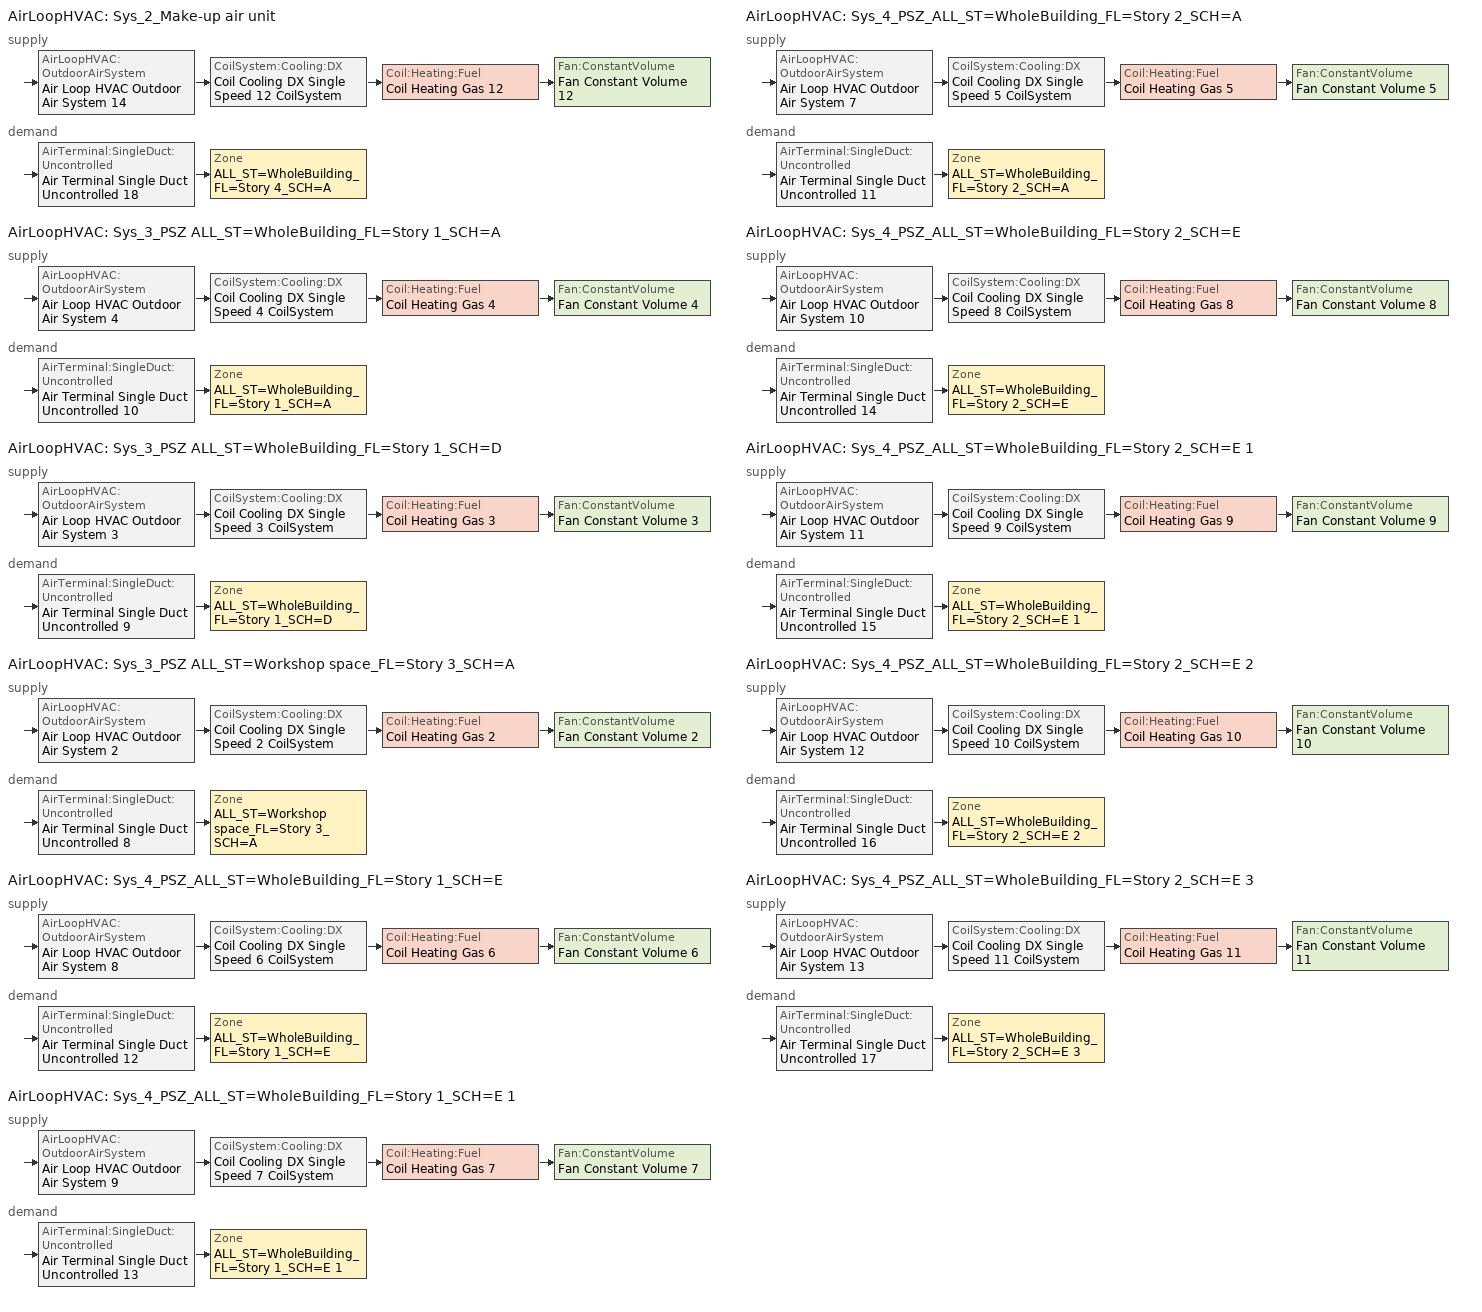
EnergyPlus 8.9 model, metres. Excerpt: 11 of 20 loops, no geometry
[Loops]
AirLoopHVAC 'Sys_2_Make-up air unit'
 supply: AirLoopHVAC:OutdoorAirSystem 'Air Loop HVAC Outdoor Air System 14' > CoilSystem:Cooling:DX 'Coil Cooling DX Single Speed 12 CoilSystem' > Coil:Heating:Fuel 'Coil Heating Gas 12' > Fan:ConstantVolume 'Fan Constant Volume 12'
 demand: AirTerminal:SingleDuct:Uncontrolled 'Air Terminal Single Duct Uncontrolled 18' > Zone 'ALL_ST=WholeBuilding_FL=Story 4_SCH=A'
AirLoopHVAC 'Sys_3_PSZ ALL_ST=WholeBuilding_FL=Story 1_SCH=A'
 supply: AirLoopHVAC:OutdoorAirSystem 'Air Loop HVAC Outdoor Air System 4' > CoilSystem:Cooling:DX 'Coil Cooling DX Single Speed 4 CoilSystem' > Coil:Heating:Fuel 'Coil Heating Gas 4' > Fan:ConstantVolume 'Fan Constant Volume 4'
 demand: AirTerminal:SingleDuct:Uncontrolled 'Air Terminal Single Duct Uncontrolled 10' > Zone 'ALL_ST=WholeBuilding_FL=Story 1_SCH=A'
AirLoopHVAC 'Sys_3_PSZ ALL_ST=WholeBuilding_FL=Story 1_SCH=D'
 supply: AirLoopHVAC:OutdoorAirSystem 'Air Loop HVAC Outdoor Air System 3' > CoilSystem:Cooling:DX 'Coil Cooling DX Single Speed 3 CoilSystem' > Coil:Heating:Fuel 'Coil Heating Gas 3' > Fan:ConstantVolume 'Fan Constant Volume 3'
 demand: AirTerminal:SingleDuct:Uncontrolled 'Air Terminal Single Duct Uncontrolled 9' > Zone 'ALL_ST=WholeBuilding_FL=Story 1_SCH=D'
AirLoopHVAC 'Sys_3_PSZ ALL_ST=Workshop space_FL=Story 3_SCH=A'
 supply: AirLoopHVAC:OutdoorAirSystem 'Air Loop HVAC Outdoor Air System 2' > CoilSystem:Cooling:DX 'Coil Cooling DX Single Speed 2 CoilSystem' > Coil:Heating:Fuel 'Coil Heating Gas 2' > Fan:ConstantVolume 'Fan Constant Volume 2'
 demand: AirTerminal:SingleDuct:Uncontrolled 'Air Terminal Single Duct Uncontrolled 8' > Zone 'ALL_ST=Workshop space_FL=Story 3_SCH=A'
AirLoopHVAC 'Sys_4_PSZ_ALL_ST=WholeBuilding_FL=Story 1_SCH=E'
 supply: AirLoopHVAC:OutdoorAirSystem 'Air Loop HVAC Outdoor Air System 8' > CoilSystem:Cooling:DX 'Coil Cooling DX Single Speed 6 CoilSystem' > Coil:Heating:Fuel 'Coil Heating Gas 6' > Fan:ConstantVolume 'Fan Constant Volume 6'
 demand: AirTerminal:SingleDuct:Uncontrolled 'Air Terminal Single Duct Uncontrolled 12' > Zone 'ALL_ST=WholeBuilding_FL=Story 1_SCH=E'
AirLoopHVAC 'Sys_4_PSZ_ALL_ST=WholeBuilding_FL=Story 1_SCH=E 1'
 supply: AirLoopHVAC:OutdoorAirSystem 'Air Loop HVAC Outdoor Air System 9' > CoilSystem:Cooling:DX 'Coil Cooling DX Single Speed 7 CoilSystem' > Coil:Heating:Fuel 'Coil Heating Gas 7' > Fan:ConstantVolume 'Fan Constant Volume 7'
 demand: AirTerminal:SingleDuct:Uncontrolled 'Air Terminal Single Duct Uncontrolled 13' > Zone 'ALL_ST=WholeBuilding_FL=Story 1_SCH=E 1'
AirLoopHVAC 'Sys_4_PSZ_ALL_ST=WholeBuilding_FL=Story 2_SCH=A'
 supply: AirLoopHVAC:OutdoorAirSystem 'Air Loop HVAC Outdoor Air System 7' > CoilSystem:Cooling:DX 'Coil Cooling DX Single Speed 5 CoilSystem' > Coil:Heating:Fuel 'Coil Heating Gas 5' > Fan:ConstantVolume 'Fan Constant Volume 5'
 demand: AirTerminal:SingleDuct:Uncontrolled 'Air Terminal Single Duct Uncontrolled 11' > Zone 'ALL_ST=WholeBuilding_FL=Story 2_SCH=A'
AirLoopHVAC 'Sys_4_PSZ_ALL_ST=WholeBuilding_FL=Story 2_SCH=E'
 supply: AirLoopHVAC:OutdoorAirSystem 'Air Loop HVAC Outdoor Air System 10' > CoilSystem:Cooling:DX 'Coil Cooling DX Single Speed 8 CoilSystem' > Coil:Heating:Fuel 'Coil Heating Gas 8' > Fan:ConstantVolume 'Fan Constant Volume 8'
 demand: AirTerminal:SingleDuct:Uncontrolled 'Air Terminal Single Duct Uncontrolled 14' > Zone 'ALL_ST=WholeBuilding_FL=Story 2_SCH=E'
AirLoopHVAC 'Sys_4_PSZ_ALL_ST=WholeBuilding_FL=Story 2_SCH=E 1'
 supply: AirLoopHVAC:OutdoorAirSystem 'Air Loop HVAC Outdoor Air System 11' > CoilSystem:Cooling:DX 'Coil Cooling DX Single Speed 9 CoilSystem' > Coil:Heating:Fuel 'Coil Heating Gas 9' > Fan:ConstantVolume 'Fan Constant Volume 9'
 demand: AirTerminal:SingleDuct:Uncontrolled 'Air Terminal Single Duct Uncontrolled 15' > Zone 'ALL_ST=WholeBuilding_FL=Story 2_SCH=E 1'
AirLoopHVAC 'Sys_4_PSZ_ALL_ST=WholeBuilding_FL=Story 2_SCH=E 2'
 supply: AirLoopHVAC:OutdoorAirSystem 'Air Loop HVAC Outdoor Air System 12' > CoilSystem:Cooling:DX 'Coil Cooling DX Single Speed 10 CoilSystem' > Coil:Heating:Fuel 'Coil Heating Gas 10' > Fan:ConstantVolume 'Fan Constant Volume 10'
 demand: AirTerminal:SingleDuct:Uncontrolled 'Air Terminal Single Duct Uncontrolled 16' > Zone 'ALL_ST=WholeBuilding_FL=Story 2_SCH=E 2'
AirLoopHVAC 'Sys_4_PSZ_ALL_ST=WholeBuilding_FL=Story 2_SCH=E 3'
 supply: AirLoopHVAC:OutdoorAirSystem 'Air Loop HVAC Outdoor Air System 13' > CoilSystem:Cooling:DX 'Coil Cooling DX Single Speed 11 CoilSystem' > Coil:Heating:Fuel 'Coil Heating Gas 11' > Fan:ConstantVolume 'Fan Constant Volume 11'
 demand: AirTerminal:SingleDuct:Uncontrolled 'Air Terminal Single Duct Uncontrolled 17' > Zone 'ALL_ST=WholeBuilding_FL=Story 2_SCH=E 3'
[ZoneControl:Thermostat] Control Object Type 1=ThermostatSetpoint:DualSetpoint
Name | Zone or ZoneList | Control Type Schedule | Control Name 1
ALL_ST=WholeBuilding_FL=Story 1_SCH=A Thermostat | ALL_ST=WholeBuilding_FL=Story 1_SCH=A | ALL_ST=WholeBuilding_FL=Story 1_SCH=A Thermostat Schedule | Workshop WholeBuilding Thermostat 3
ALL_ST=WholeBuilding_FL=Story 1_SCH=D Thermostat | ALL_ST=WholeBuilding_FL=Story 1_SCH=D | ALL_ST=WholeBuilding_FL=Story 1_SCH=D Thermostat Schedule | Town hall WholeBuilding Thermostat 3
ALL_ST=WholeBuilding_FL=Story 1_SCH=E Thermostat | ALL_ST=WholeBuilding_FL=Story 1_SCH=E | ALL_ST=WholeBuilding_FL=Story 1_SCH=E Thermostat Schedule | Automotive facility WholeBuilding Thermostat 3
ALL_ST=WholeBuilding_FL=Story 1_SCH=E 1 Thermostat | ALL_ST=WholeBuilding_FL=Story 1_SCH=E 1 | ALL_ST=WholeBuilding_FL=Story 1_SCH=E 1 Thermostat Schedule | Automotive facility WholeBuilding 1 Thermostat 3
ALL_ST=WholeBuilding_FL=Story 2_SCH=A Thermostat | ALL_ST=WholeBuilding_FL=Story 2_SCH=A | ALL_ST=WholeBuilding_FL=Story 2_SCH=A Thermostat Schedule | Warehouse WholeBuilding Thermostat 3
ALL_ST=WholeBuilding_FL=Story 2_SCH=E Thermostat | ALL_ST=WholeBuilding_FL=Story 2_SCH=E | ALL_ST=WholeBuilding_FL=Story 2_SCH=E Thermostat Schedule | Automotive facility WholeBuilding 2 Thermostat 3
ALL_ST=WholeBuilding_FL=Story 2_SCH=E 1 Thermostat | ALL_ST=WholeBuilding_FL=Story 2_SCH=E 1 | ALL_ST=WholeBuilding_FL=Story 2_SCH=E 1 Thermostat Schedule | Automotive facility WholeBuilding 3 Thermostat 3
ALL_ST=WholeBuilding_FL=Story 2_SCH=E 2 Thermostat | ALL_ST=WholeBuilding_FL=Story 2_SCH=E 2 | ALL_ST=WholeBuilding_FL=Story 2_SCH=E 2 Thermostat Schedule | Automotive facility WholeBuilding 4 Thermostat 3
ALL_ST=WholeBuilding_FL=Story 2_SCH=E 3 Thermostat | ALL_ST=WholeBuilding_FL=Story 2_SCH=E 3 | ALL_ST=WholeBuilding_FL=Story 2_SCH=E 3 Thermostat Schedule | Automotive facility WholeBuilding 5 Thermostat 3
ALL_ST=WholeBuilding_FL=Story 4_SCH=A Thermostat | ALL_ST=WholeBuilding_FL=Story 4_SCH=A | ALL_ST=WholeBuilding_FL=Story 4_SCH=A Thermostat Schedule | Warehouse - refrigerated WholeBuilding Thermostat 3
ALL_ST=Workshop space_FL=Story 3_SCH=A Thermostat | ALL_ST=Workshop space_FL=Story 3_SCH=A | ALL_ST=Workshop space_FL=Story 3_SCH=A Thermostat Schedule | Space Function Workshop space Thermostat 3
[ThermostatSetpoint:DualSetpoint]
Name | Heating Setpoint Temperature Schedule | Cooling Setpoint Temperature Schedule
Workshop WholeBuilding Thermostat 3; Warehouse WholeBuilding Thermostat 3; Warehouse - refrigerated WholeBuilding Thermostat 3; Space Function Workshop space Thermostat 3 | NECB-A-Thermostat Setpoint-Heating | NECB-A-Thermostat Setpoint-Cooling
Town hall WholeBuilding Thermostat 3 | NECB-D-Thermostat Setpoint-Heating | NECB-D-Thermostat Setpoint-Cooling
Automotive facility WholeBuilding Thermostat 3; Automotive facility WholeBuilding 1 Thermostat 3; Automotive facility WholeBuilding 2 Thermostat 3; Automotive facility WholeBuilding 3 Thermostat 3; Automotive facility WholeBuilding 4 Thermostat 3; Automotive facility WholeBuilding 5 Thermostat 3 | NECB-E-Thermostat Setpoint-Heating | NECB-E-Thermostat Setpoint-Cooling
[AirTerminal:SingleDuct:Uncontrolled] Availability Schedule=Always On Discrete; Maximum Air Flow Rate {m3/s}=AutoSize
Air Terminal Single Duct Uncontrolled 10; Air Terminal Single Duct Uncontrolled 9; Air Terminal Single Duct Uncontrolled 12; Air Terminal Single Duct Uncontrolled 13; Air Terminal Single Duct Uncontrolled 11; Air Terminal Single Duct Uncontrolled 14; Air Terminal Single Duct Uncontrolled 15; Air Terminal Single Duct Uncontrolled 16; Air Terminal Single Duct Uncontrolled 17; Air Terminal Single Duct Uncontrolled 18; Air Terminal Single Duct Uncontrolled 8
[Zone equipment]
ALL_ST=WholeBuilding_FL=Story 1_SCH=A: Air Terminal Single Duct Uncontrolled 10, Zone HVAC Baseboard Convective Water 10
ALL_ST=WholeBuilding_FL=Story 1_SCH=D: Air Terminal Single Duct Uncontrolled 9, Zone HVAC Baseboard Convective Water 9
ALL_ST=WholeBuilding_FL=Story 1_SCH=E: Air Terminal Single Duct Uncontrolled 12, Zone HVAC Baseboard Convective Water 14
ALL_ST=WholeBuilding_FL=Story 1_SCH=E 1: Air Terminal Single Duct Uncontrolled 13, Zone HVAC Baseboard Convective Water 15
ALL_ST=WholeBuilding_FL=Story 2_SCH=A: Air Terminal Single Duct Uncontrolled 11, Zone HVAC Baseboard Convective Water 13
ALL_ST=WholeBuilding_FL=Story 2_SCH=E: Air Terminal Single Duct Uncontrolled 14, Zone HVAC Baseboard Convective Water 16
ALL_ST=WholeBuilding_FL=Story 2_SCH=E 1: Air Terminal Single Duct Uncontrolled 15, Zone HVAC Baseboard Convective Water 17
ALL_ST=WholeBuilding_FL=Story 2_SCH=E 2: Air Terminal Single Duct Uncontrolled 16, Zone HVAC Baseboard Convective Water 18
ALL_ST=WholeBuilding_FL=Story 2_SCH=E 3: Air Terminal Single Duct Uncontrolled 17, Zone HVAC Baseboard Convective Water 19
ALL_ST=WholeBuilding_FL=Story 4_SCH=A: Zone HVAC Four Pipe Fan Coil 1, Air Terminal Single Duct Uncontrolled 18
ALL_ST=Workshop space_FL=Story 3_SCH=A: Air Terminal Single Duct Uncontrolled 8, Zone HVAC Baseboard Convective Water 8
[Sizing:Zone] Zone Cooling Design Supply Air Temperature Input Method=SupplyAirTemperature; Zone Cooling Design Supply Air Temperature {C}=13; Zone Cooling Design Supply Air Temperature Difference {deltaC}=11.11; Zone Heating Design Supply Air Temperature Input Method=SupplyAirTemperature; Zone Heating Design Supply Air Temperature {C}=43; Zone Heating Design Supply Air Temperature Difference {deltaC}=11.11; Zone Cooling Design Supply Air Humidity Ratio {kgWater/kgDryAir}=0.0085; Zone Heating Design Supply Air Humidity Ratio {kgWater/kgDryAir}=0.008; Zone Heating Sizing Factor=1.3; Zone Cooling Sizing Factor=1.1; Cooling Design Air Flow Method=DesignDay; Cooling Design Air Flow Rate {m3/s}=0; Cooling Minimum Air Flow per Zone Floor Area {m3/s-m2}=0.000762; Cooling Minimum Air Flow {m3/s}=0; Cooling Minimum Air Flow Fraction=0; Heating Design Air Flow Method=DesignDay; Heating Design Air Flow Rate {m3/s}=0; Heating Maximum Air Flow per Zone Floor Area {m3/s-m2}=0.002032; Heating Maximum Air Flow {m3/s}=0.141576; Heating Maximum Air Flow Fraction=0.3; Account for Dedicated Outdoor Air System=No
Name | Design Specification Outdoor Air Object | Design Specification Zone Air Distribution Object
ALL_ST=WholeBuilding_FL=Story 1_SCH=A | Workshop WholeBuilding Ventilation | ALL_ST=WholeBuilding_FL=Story 1_SCH=A Design Spec Zone Air Dist
ALL_ST=WholeBuilding_FL=Story 1_SCH=D | Town hall WholeBuilding Ventilation | ALL_ST=WholeBuilding_FL=Story 1_SCH=D Design Spec Zone Air Dist
ALL_ST=WholeBuilding_FL=Story 1_SCH=E | Automotive facility WholeBuilding Ventilation | ALL_ST=WholeBuilding_FL=Story 1_SCH=E Design Spec Zone Air Dist
ALL_ST=WholeBuilding_FL=Story 1_SCH=E 1 | Automotive facility WholeBuilding 1 Ventilation | ALL_ST=WholeBuilding_FL=Story 1_SCH=E 1 Design Spec Zone Air Dist
ALL_ST=WholeBuilding_FL=Story 2_SCH=A | Warehouse WholeBuilding Ventilation | ALL_ST=WholeBuilding_FL=Story 2_SCH=A Design Spec Zone Air Dist
ALL_ST=WholeBuilding_FL=Story 2_SCH=E | Automotive facility WholeBuilding 2 Ventilation | ALL_ST=WholeBuilding_FL=Story 2_SCH=E Design Spec Zone Air Dist
ALL_ST=WholeBuilding_FL=Story 2_SCH=E 1 | Automotive facility WholeBuilding 3 Ventilation | ALL_ST=WholeBuilding_FL=Story 2_SCH=E 1 Design Spec Zone Air Dist
ALL_ST=WholeBuilding_FL=Story 2_SCH=E 2 | Automotive facility WholeBuilding 4 Ventilation | ALL_ST=WholeBuilding_FL=Story 2_SCH=E 2 Design Spec Zone Air Dist
ALL_ST=WholeBuilding_FL=Story 2_SCH=E 3 | Automotive facility WholeBuilding 5 Ventilation | ALL_ST=WholeBuilding_FL=Story 2_SCH=E 3 Design Spec Zone Air Dist
ALL_ST=WholeBuilding_FL=Story 4_SCH=A | Warehouse - refrigerated WholeBuilding Ventilation | ALL_ST=WholeBuilding_FL=Story 4_SCH=A Design Spec Zone Air Dist
ALL_ST=Workshop space_FL=Story 3_SCH=A | Space Function Workshop space Ventilation | ALL_ST=Workshop space_FL=Story 3_SCH=A Design Spec Zone Air Dist
[DesignSpecification:ZoneAirDistribution] Zone Air Distribution Effectiveness in Cooling Mode=1; Zone Air Distribution Effectiveness in Heating Mode=1
ALL_ST=WholeBuilding_FL=Story 1_SCH=A Design Spec Zone Air Dist; ALL_ST=WholeBuilding_FL=Story 1_SCH=D Design Spec Zone Air Dist; ALL_ST=WholeBuilding_FL=Story 1_SCH=E Design Spec Zone Air Dist; ALL_ST=WholeBuilding_FL=Story 1_SCH=E 1 Design Spec Zone Air Dist; ALL_ST=WholeBuilding_FL=Story 2_SCH=A Design Spec Zone Air Dist; ALL_ST=WholeBuilding_FL=Story 2_SCH=E Design Spec Zone Air Dist; ALL_ST=WholeBuilding_FL=Story 2_SCH=E 1 Design Spec Zone Air Dist; ALL_ST=WholeBuilding_FL=Story 2_SCH=E 2 Design Spec Zone Air Dist; ALL_ST=WholeBuilding_FL=Story 2_SCH=E 3 Design Spec Zone Air Dist; ALL_ST=WholeBuilding_FL=Story 4_SCH=A Design Spec Zone Air Dist; ALL_ST=Workshop space_FL=Story 3_SCH=A Design Spec Zone Air Dist
[Controller:MechanicalVentilation] Availability Schedule=Always On Discrete; Demand Controlled Ventilation=No; System Outdoor Air Method=ZoneSum
Name | Zone Name 1 | Design Specification Outdoor Air Object Name 1 | Design Specification Zone Air Distribution Object Name 1
Controller Mechanical Ventilation 4 | ALL_ST=WholeBuilding_FL=Story 1_SCH=A | Workshop WholeBuilding Ventilation | ALL_ST=WholeBuilding_FL=Story 1_SCH=A Design Spec Zone Air Dist
Controller Mechanical Ventilation 3 | ALL_ST=WholeBuilding_FL=Story 1_SCH=D | Town hall WholeBuilding Ventilation | ALL_ST=WholeBuilding_FL=Story 1_SCH=D Design Spec Zone Air Dist
Controller Mechanical Ventilation 8 | ALL_ST=WholeBuilding_FL=Story 1_SCH=E | Automotive facility WholeBuilding Ventilation | ALL_ST=WholeBuilding_FL=Story 1_SCH=E Design Spec Zone Air Dist
Controller Mechanical Ventilation 9 | ALL_ST=WholeBuilding_FL=Story 1_SCH=E 1 | Automotive facility WholeBuilding 1 Ventilation | ALL_ST=WholeBuilding_FL=Story 1_SCH=E 1 Design Spec Zone Air Dist
Controller Mechanical Ventilation 7 | ALL_ST=WholeBuilding_FL=Story 2_SCH=A | Warehouse WholeBuilding Ventilation | ALL_ST=WholeBuilding_FL=Story 2_SCH=A Design Spec Zone Air Dist
Controller Mechanical Ventilation 10 | ALL_ST=WholeBuilding_FL=Story 2_SCH=E | Automotive facility WholeBuilding 2 Ventilation | ALL_ST=WholeBuilding_FL=Story 2_SCH=E Design Spec Zone Air Dist
Controller Mechanical Ventilation 11 | ALL_ST=WholeBuilding_FL=Story 2_SCH=E 1 | Automotive facility WholeBuilding 3 Ventilation | ALL_ST=WholeBuilding_FL=Story 2_SCH=E 1 Design Spec Zone Air Dist
Controller Mechanical Ventilation 12 | ALL_ST=WholeBuilding_FL=Story 2_SCH=E 2 | Automotive facility WholeBuilding 4 Ventilation | ALL_ST=WholeBuilding_FL=Story 2_SCH=E 2 Design Spec Zone Air Dist
Controller Mechanical Ventilation 13 | ALL_ST=WholeBuilding_FL=Story 2_SCH=E 3 | Automotive facility WholeBuilding 5 Ventilation | ALL_ST=WholeBuilding_FL=Story 2_SCH=E 3 Design Spec Zone Air Dist
Controller Mechanical Ventilation 14 | ALL_ST=WholeBuilding_FL=Story 4_SCH=A | Warehouse - refrigerated WholeBuilding Ventilation | ALL_ST=WholeBuilding_FL=Story 4_SCH=A Design Spec Zone Air Dist
Controller Mechanical Ventilation 2 | ALL_ST=Workshop space_FL=Story 3_SCH=A | Space Function Workshop space Ventilation | ALL_ST=Workshop space_FL=Story 3_SCH=A Design Spec Zone Air Dist
[DesignSpecification:OutdoorAir] Outdoor Air Method=Sum; Outdoor Air Flow per Person {m3/s-person}=0; Outdoor Air Flow per Zone {m3/s}=0; Outdoor Air Flow Air Changes per Hour {1/hr}=0
Name | Outdoor Air Flow per Zone Floor Area {m3/s-m2}
Workshop WholeBuilding Ventilation | 0.00107188
Town hall WholeBuilding Ventilation | 0.00040132
Automotive facility WholeBuilding Ventilation; Automotive facility WholeBuilding 1 Ventilation; Automotive facility WholeBuilding 2 Ventilation; Automotive facility WholeBuilding 3 Ventilation; Automotive facility WholeBuilding 4 Ventilation; Automotive facility WholeBuilding 5 Ventilation | 0.00114808
Warehouse WholeBuilding Ventilation; Warehouse - refrigerated WholeBuilding Ventilation | 0.00030988
Space Function Workshop space Ventilation | 0.0019304
[Fan:ConstantVolume] Availability Schedule=Always On Discrete; Fan Total Efficiency=0.7; Pressure Rise {Pa}=250; Maximum Flow Rate {m3/s}=AutoSize; Motor Efficiency=0.9; Motor In Airstream Fraction=1
Fan Constant Volume 12; Fan Constant Volume 4; Fan Constant Volume 3; Fan Constant Volume 2; Fan Constant Volume 6; Fan Constant Volume 7; Fan Constant Volume 5; Fan Constant Volume 8; Fan Constant Volume 9; Fan Constant Volume 10; Fan Constant Volume 11
[AirLoopHVAC] Design Supply Air Flow Rate {m3/s}=AutoSize
Sys_2_Make-up air unit; Sys_3_PSZ ALL_ST=WholeBuilding_FL=Story 1_SCH=A; Sys_3_PSZ ALL_ST=WholeBuilding_FL=Story 1_SCH=D; Sys_3_PSZ ALL_ST=Workshop space_FL=Story 3_SCH=A; Sys_4_PSZ_ALL_ST=WholeBuilding_FL=Story 1_SCH=E; Sys_4_PSZ_ALL_ST=WholeBuilding_FL=Story 1_SCH=E 1; Sys_4_PSZ_ALL_ST=WholeBuilding_FL=Story 2_SCH=A; Sys_4_PSZ_ALL_ST=WholeBuilding_FL=Story 2_SCH=E; Sys_4_PSZ_ALL_ST=WholeBuilding_FL=Story 2_SCH=E 1; Sys_4_PSZ_ALL_ST=WholeBuilding_FL=Story 2_SCH=E 2; Sys_4_PSZ_ALL_ST=WholeBuilding_FL=Story 2_SCH=E 3
[Sizing:System] Type of Load to Size On=Sensible; Design Outdoor Air Flow Rate {m3/s}=Autosize; Central Heating Maximum System Air Flow Ratio=1; Preheat Design Temperature {C}=7; Preheat Design Humidity Ratio {kgWater/kgDryAir}=0.008; Precool Design Temperature {C}=13; Precool Design Humidity Ratio {kgWater/kgDryAir}=0.008; Central Cooling Design Supply Air Temperature {C}=13; Type of Zone Sum to Use=NonCoincident; 100% Outdoor Air in Cooling=No; 100% Outdoor Air in Heating=No; Central Cooling Design Supply Air Humidity Ratio {kgWater/kgDryAir}=0.0085; Central Heating Design Supply Air Humidity Ratio {kgWater/kgDryAir}=0.008; Cooling Supply Air Flow Rate Method=DesignDay; Cooling Supply Air Flow Rate {m3/s}=0; Cooling Supply Air Flow Rate Per Floor Area {m3/s-m2}=0.00996765; Cooling Fraction of Autosized Cooling Supply Air Flow Rate=1; Cooling Supply Air Flow Rate Per Unit Cooling Capacity {m3/s-W}=3.94755e-05; Heating Supply Air Flow Rate Method=DesignDay; Heating Supply Air Flow Rate {m3/s}=0; Heating Supply Air Flow Rate Per Floor Area {m3/s-m2}=0.00996765; Heating Fraction of Autosized Heating Supply Air Flow Rate=1; Heating Fraction of Autosized Cooling Supply Air Flow Rate=1; Heating Supply Air Flow Rate Per Unit Heating Capacity {m3/s-W}=3.15882e-05; System Outdoor Air Method=ZoneSum; Zone Maximum Outdoor Air Fraction=1; Cooling Design Capacity Method=CoolingDesignCapacity; Cooling Design Capacity {W}=Autosize; Cooling Design Capacity Per Floor Area {W/m2}=234.7; Fraction of Autosized Cooling Design Capacity=1; Heating Design Capacity Method=HeatingDesignCapacity; Heating Design Capacity {W}=Autosize; Heating Design Capacity Per Floor Area {W/m2}=157; Fraction of Autosized Heating Design Capacity=1; Central Cooling Capacity Control Method=OnOff
Name | Central Heating Design Supply Air Temperature {C}
Sys_2_Make-up air unit | 13.1
Sys_3_PSZ ALL_ST=WholeBuilding_FL=Story 1_SCH=A; Sys_3_PSZ ALL_ST=WholeBuilding_FL=Story 1_SCH=D; Sys_3_PSZ ALL_ST=Workshop space_FL=Story 3_SCH=A; Sys_4_PSZ_ALL_ST=WholeBuilding_FL=Story 1_SCH=E; Sys_4_PSZ_ALL_ST=WholeBuilding_FL=Story 1_SCH=E 1; Sys_4_PSZ_ALL_ST=WholeBuilding_FL=Story 2_SCH=A; Sys_4_PSZ_ALL_ST=WholeBuilding_FL=Story 2_SCH=E; Sys_4_PSZ_ALL_ST=WholeBuilding_FL=Story 2_SCH=E 1; Sys_4_PSZ_ALL_ST=WholeBuilding_FL=Story 2_SCH=E 2; Sys_4_PSZ_ALL_ST=WholeBuilding_FL=Story 2_SCH=E 3 | 43
[Controller:OutdoorAir] Minimum Outdoor Air Flow Rate {m3/s}=Autosize; Maximum Outdoor Air Flow Rate {m3/s}=Autosize; Economizer Control Type=NoEconomizer; Economizer Control Action Type=ModulateFlow; Economizer Maximum Limit Dry-Bulb Temperature {C}=28; Economizer Maximum Limit Enthalpy {J/kg}=64000; Economizer Minimum Limit Dry-Bulb Temperature {C}=-100; Lockout Type=NoLockout; Minimum Limit Type=FixedMinimum; High Humidity Control=No; Control High Indoor Humidity Based on Outdoor Humidity Ratio=Yes; Heat Recovery Bypass Control Type=BypassWhenWithinEconomizerLimits
Name | Mechanical Ventilation Controller
Controller Outdoor Air 14 | Controller Mechanical Ventilation 14
Controller Outdoor Air 4 | Controller Mechanical Ventilation 4
Controller Outdoor Air 3 | Controller Mechanical Ventilation 3
Controller Outdoor Air 2 | Controller Mechanical Ventilation 2
Controller Outdoor Air 8 | Controller Mechanical Ventilation 8
Controller Outdoor Air 9 | Controller Mechanical Ventilation 9
Controller Outdoor Air 7 | Controller Mechanical Ventilation 7
Controller Outdoor Air 10 | Controller Mechanical Ventilation 10
Controller Outdoor Air 11 | Controller Mechanical Ventilation 11
Controller Outdoor Air 12 | Controller Mechanical Ventilation 12
Controller Outdoor Air 13 | Controller Mechanical Ventilation 13
[SetpointManager:MixedAir] Control Variable=Temperature
Node 304 OS Default SPM; Node 303 OS Default SPM; Node 302 OS Default SPM; Node 105 OS Default SPM; Node 104 OS Default SPM; Node 103 OS Default SPM; Node 92 OS Default SPM; Node 91 OS Default SPM; Node 90 OS Default SPM; Node 79 OS Default SPM; Node 78 OS Default SPM; Node 77 OS Default SPM; Node 199 OS Default SPM; Node 198 OS Default SPM; Node 197 OS Default SPM; Node 212 OS Default SPM; Node 211 OS Default SPM; Node 210 OS Default SPM; Node 186 OS Default SPM; Node 185 OS Default SPM; Node 184 OS Default SPM; Node 225 OS Default SPM; Node 224 OS Default SPM; Node 223 OS Default SPM; Node 238 OS Default SPM; Node 237 OS Default SPM; Node 236 OS Default SPM; Node 251 OS Default SPM; Node 250 OS Default SPM; Node 249 OS Default SPM; Node 264 OS Default SPM; Node 263 OS Default SPM; Node 262 OS Default SPM
[CoilSystem:Cooling:DX]
Name | Availability Schedule | Cooling Coil
Coil Cooling DX Single Speed 12 CoilSystem | tpfc_clg_availability | Coil Cooling DX Single Speed 12
Coil Cooling DX Single Speed 4 CoilSystem | Always On Discrete | Coil Cooling DX Single Speed 4
Coil Cooling DX Single Speed 3 CoilSystem | Always On Discrete | Coil Cooling DX Single Speed 3
Coil Cooling DX Single Speed 2 CoilSystem | Always On Discrete | Coil Cooling DX Single Speed 2
Coil Cooling DX Single Speed 6 CoilSystem | Always On Discrete | Coil Cooling DX Single Speed 6
Coil Cooling DX Single Speed 7 CoilSystem | Always On Discrete | Coil Cooling DX Single Speed 7
Coil Cooling DX Single Speed 5 CoilSystem | Always On Discrete | Coil Cooling DX Single Speed 5
Coil Cooling DX Single Speed 8 CoilSystem | Always On Discrete | Coil Cooling DX Single Speed 8
Coil Cooling DX Single Speed 9 CoilSystem | Always On Discrete | Coil Cooling DX Single Speed 9
Coil Cooling DX Single Speed 10 CoilSystem | Always On Discrete | Coil Cooling DX Single Speed 10
Coil Cooling DX Single Speed 11 CoilSystem | Always On Discrete | Coil Cooling DX Single Speed 11
[Coil:Cooling:DX:SingleSpeed] Gross Rated Total Cooling Capacity {W}=Autosize; Gross Rated Sensible Heat Ratio=Autosize; Gross Rated Cooling COP {W/W}=3; Rated Air Flow Rate {m3/s}=Autosize; Rated Evaporator Fan Power Per Volume Flow Rate {W/(m3/s)}=773.3; Condenser Type=AirCooled; Evaporative Condenser Effectiveness=0; Evaporative Condenser Air Flow Rate {m3/s}=Autosize; Evaporative Condenser Pump Rated Power Consumption {W}=Autosize; Crankcase Heater Capacity {W}=0; Maximum Outdoor Dry-Bulb Temperature for Crankcase Heater Operation {C}=0; Basin Heater Capacity {W/K}=0; Basin Heater Setpoint Temperature {C}=10
Name | Availability Schedule | Total Cooling Capacity Function of Temperature Curve | Total Cooling Capacity Function of Flow Fraction Curve | Energy Input Ratio Function of Temperature Curve | Energy Input Ratio Function of Flow Fraction Curve | Part Load Fraction Correlation Curve
Coil Cooling DX Single Speed 12 | tpfc_clg_availability | Curve Biquadratic 31 | Curve Quadratic 30 | Curve Biquadratic 32 | Curve Quadratic 31 | Curve Cubic 9
Coil Cooling DX Single Speed 4 | Always On Discrete | Curve Biquadratic 7 | Curve Quadratic 9 | Curve Biquadratic 8 | Curve Quadratic 10 | Curve Quadratic 11
Coil Cooling DX Single Speed 3 | Always On Discrete | Curve Biquadratic 5 | Curve Quadratic 6 | Curve Biquadratic 6 | Curve Quadratic 7 | Curve Quadratic 8
Coil Cooling DX Single Speed 2 | Always On Discrete | Curve Biquadratic 3 | Curve Quadratic 3 | Curve Biquadratic 4 | Curve Quadratic 4 | Curve Quadratic 5
Coil Cooling DX Single Speed 6 | Always On Discrete | Curve Biquadratic 15 | Curve Quadratic 16 | Curve Biquadratic 16 | Curve Quadratic 17 | Curve Cubic 3
Coil Cooling DX Single Speed 7 | Always On Discrete | Curve Biquadratic 17 | Curve Quadratic 18 | Curve Biquadratic 18 | Curve Quadratic 19 | Curve Cubic 4
Coil Cooling DX Single Speed 5 | Always On Discrete | Curve Biquadratic 13 | Curve Quadratic 14 | Curve Biquadratic 14 | Curve Quadratic 15 | Curve Cubic 2
Coil Cooling DX Single Speed 8 | Always On Discrete | Curve Biquadratic 19 | Curve Quadratic 20 | Curve Biquadratic 20 | Curve Quadratic 21 | Curve Cubic 5
Coil Cooling DX Single Speed 9 | Always On Discrete | Curve Biquadratic 21 | Curve Quadratic 22 | Curve Biquadratic 22 | Curve Quadratic 23 | Curve Cubic 6
Coil Cooling DX Single Speed 10 | Always On Discrete | Curve Biquadratic 23 | Curve Quadratic 24 | Curve Biquadratic 24 | Curve Quadratic 25 | Curve Cubic 7
Coil Cooling DX Single Speed 11 | Always On Discrete | Curve Biquadratic 25 | Curve Quadratic 26 | Curve Biquadratic 26 | Curve Quadratic 27 | Curve Cubic 8
[Coil:Heating:Fuel] Availability Schedule=Always On Discrete; Fuel Type=NaturalGas; Burner Efficiency=0.8; Nominal Capacity {W}=AutoSize; Parasitic Electric Load {W}=0; Parasitic Fuel Load {W}=0
Coil Heating Gas 12; Coil Heating Gas 4; Coil Heating Gas 3; Coil Heating Gas 2; Coil Heating Gas 6; Coil Heating Gas 7; Coil Heating Gas 5; Coil Heating Gas 8; Coil Heating Gas 9; Coil Heating Gas 10; Coil Heating Gas 11
[SetpointManager:SingleZone:Reheat] Control Variable=Temperature
Name | Minimum Supply Air Temperature {C} | Maximum Supply Air Temperature {C} | Control Zone
Setpoint Manager Single Zone Reheat 12 | 13.1 | 13 | ALL_ST=WholeBuilding_FL=Story 4_SCH=A
Setpoint Manager Single Zone Reheat 4 | 13 | 43 | ALL_ST=WholeBuilding_FL=Story 1_SCH=A
Setpoint Manager Single Zone Reheat 3 | 13 | 43 | ALL_ST=WholeBuilding_FL=Story 1_SCH=D
Setpoint Manager Single Zone Reheat 2 | 13 | 43 | ALL_ST=Workshop space_FL=Story 3_SCH=A
Setpoint Manager Single Zone Reheat 6 | 13 | 43 | ALL_ST=WholeBuilding_FL=Story 1_SCH=E
Setpoint Manager Single Zone Reheat 7 | 13 | 43 | ALL_ST=WholeBuilding_FL=Story 1_SCH=E 1
Setpoint Manager Single Zone Reheat 5 | 13 | 43 | ALL_ST=WholeBuilding_FL=Story 2_SCH=A
Setpoint Manager Single Zone Reheat 8 | 13 | 43 | ALL_ST=WholeBuilding_FL=Story 2_SCH=E
Setpoint Manager Single Zone Reheat 9 | 13 | 43 | ALL_ST=WholeBuilding_FL=Story 2_SCH=E 1
Setpoint Manager Single Zone Reheat 10 | 13 | 43 | ALL_ST=WholeBuilding_FL=Story 2_SCH=E 2
Setpoint Manager Single Zone Reheat 11 | 13 | 43 | ALL_ST=WholeBuilding_FL=Story 2_SCH=E 3
[Schedule:Compact]
ALL_ST=WholeBuilding_FL=Story 1_SCH=A Thermostat Schedule; ALL_ST=WholeBuilding_FL=Story 1_SCH=D Thermostat Schedule; ALL_ST=WholeBuilding_FL=Story 1_SCH=E Thermostat Schedule; ALL_ST=WholeBuilding_FL=Story 1_SCH=E 1 Thermostat Schedule; ALL_ST=WholeBuilding_FL=Story 2_SCH=A Thermostat Schedule; ALL_ST=WholeBuilding_FL=Story 2_SCH=E Thermostat Schedule; ALL_ST=WholeBuilding_FL=Story 2_SCH=E 1 Thermostat Schedule; ALL_ST=WholeBuilding_FL=Story 2_SCH=E 2 Thermostat Schedule; ALL_ST=WholeBuilding_FL=Story 2_SCH=E 3 Thermostat Schedule; ALL_ST=WholeBuilding_FL=Story 4_SCH=A Thermostat Schedule; ALL_ST=Workshop space_FL=Story 3_SCH=A Thermostat Schedule: Through: 12/31, For: AllDays, Until: 24:00, 4
[Schedule:Day:Interval]
NECB-A-Thermostat Setpoint-Heating Sun|Hol Day; NECB-A-Thermostat Setpoint-Heating Sat Day; NECB-D-Thermostat Setpoint-Heating Sun|Hol Day; NECB-D-Thermostat Setpoint-Heating Sat Day; NECB-E-Thermostat Setpoint-Heating Sun|Hol Day: No, 24:00, 18
NECB-A-Thermostat Setpoint-Heating Default|Wkdy Day; NECB-A-Thermostat Setpoint-Heating Default: No, 06:00, 18, 07:00, 20, 21:00, 22, 24:00, 18
NECB-A-Thermostat Setpoint-Cooling Sun|Hol Day; NECB-A-Thermostat Setpoint-Cooling Sat Day; NECB-D-Thermostat Setpoint-Cooling Sun|Hol Day; NECB-D-Thermostat Setpoint-Cooling Sat Day; NECB-E-Thermostat Setpoint-Cooling Sun|Hol Day: No, 24:00, 35
NECB-A-Thermostat Setpoint-Cooling Default|Wkdy Day; NECB-A-Thermostat Setpoint-Cooling Default: No, 06:00, 35, 21:00, 24, 24:00, 35
NECB-D-Thermostat Setpoint-Heating Default|Wkdy Day; NECB-D-Thermostat Setpoint-Heating Default: No, 07:00, 18, 08:00, 20, 23:00, 22, 24:00, 18
NECB-D-Thermostat Setpoint-Cooling Default|Wkdy Day; NECB-D-Thermostat Setpoint-Cooling Default: No, 07:00, 35, 23:00, 24, 24:00, 35
NECB-E-Thermostat Setpoint-Heating Default|Wkdy Day; NECB-E-Thermostat Setpoint-Heating Default: No, 07:00, 18, 08:00, 20, 19:00, 22, 24:00, 18
NECB-E-Thermostat Setpoint-Heating Sat Day: No, 08:00, 18, 09:00, 20, 17:00, 22, 24:00, 18
NECB-E-Thermostat Setpoint-Cooling Default|Wkdy Day; NECB-E-Thermostat Setpoint-Cooling Default: No, 07:00, 35, 19:00, 24, 24:00, 35
NECB-E-Thermostat Setpoint-Cooling Sat Day: No, 08:00, 35, 17:00, 24, 24:00, 35
tpfc_clg_availability_sch_rule_day; tpfc_clg_availability_sch_rule_day 2; Schedule Day 6: No, 24:00, 0
tpfc_clg_availability_sch_rule_day 1: No, 24:00, 1
[Schedule:Week:Daily]
NECB-A-Thermostat Setpoint-Heating Week Rule - Jan1-Dec31: NECB-A-Thermostat Setpoint-Heating Sun|Hol Day, NECB-A-Thermostat Setpoint-Heating Default|Wkdy Day, NECB-A-Thermostat Setpoint-Heating Default|Wkdy Day, NECB-A-Thermostat Setpoint-Heating Default|Wkdy Day, NECB-A-Thermostat Setpoint-Heating Default|Wkdy Day, NECB-A-Thermostat Setpoint-Heating Default|Wkdy Day, NECB-A-Thermostat Setpoint-Heating Sat Day, NECB-A-Thermostat Setpoint-Heating Default, NECB-A-Thermostat Setpoint-Heating Default, NECB-A-Thermostat Setpoint-Heating Default, NECB-A-Thermostat Setpoint-Heating Default, NECB-A-Thermostat Setpoint-Heating Default
NECB-A-Thermostat Setpoint-Cooling Week Rule - Jan1-Dec31: NECB-A-Thermostat Setpoint-Cooling Sun|Hol Day, NECB-A-Thermostat Setpoint-Cooling Default|Wkdy Day, NECB-A-Thermostat Setpoint-Cooling Default|Wkdy Day, NECB-A-Thermostat Setpoint-Cooling Default|Wkdy Day, NECB-A-Thermostat Setpoint-Cooling Default|Wkdy Day, NECB-A-Thermostat Setpoint-Cooling Default|Wkdy Day, NECB-A-Thermostat Setpoint-Cooling Sat Day, NECB-A-Thermostat Setpoint-Cooling Default, NECB-A-Thermostat Setpoint-Cooling Default, NECB-A-Thermostat Setpoint-Cooling Default, NECB-A-Thermostat Setpoint-Cooling Default, NECB-A-Thermostat Setpoint-Cooling Default
NECB-D-Thermostat Setpoint-Heating Week Rule - Jan1-Dec31: NECB-D-Thermostat Setpoint-Heating Sun|Hol Day, NECB-D-Thermostat Setpoint-Heating Default|Wkdy Day, NECB-D-Thermostat Setpoint-Heating Default|Wkdy Day, NECB-D-Thermostat Setpoint-Heating Default|Wkdy Day, NECB-D-Thermostat Setpoint-Heating Default|Wkdy Day, NECB-D-Thermostat Setpoint-Heating Default|Wkdy Day, NECB-D-Thermostat Setpoint-Heating Sat Day, NECB-D-Thermostat Setpoint-Heating Default, NECB-D-Thermostat Setpoint-Heating Default, NECB-D-Thermostat Setpoint-Heating Default, NECB-D-Thermostat Setpoint-Heating Default, NECB-D-Thermostat Setpoint-Heating Default
NECB-D-Thermostat Setpoint-Cooling Week Rule - Jan1-Dec31: NECB-D-Thermostat Setpoint-Cooling Sun|Hol Day, NECB-D-Thermostat Setpoint-Cooling Default|Wkdy Day, NECB-D-Thermostat Setpoint-Cooling Default|Wkdy Day, NECB-D-Thermostat Setpoint-Cooling Default|Wkdy Day, NECB-D-Thermostat Setpoint-Cooling Default|Wkdy Day, NECB-D-Thermostat Setpoint-Cooling Default|Wkdy Day, NECB-D-Thermostat Setpoint-Cooling Sat Day, NECB-D-Thermostat Setpoint-Cooling Default, NECB-D-Thermostat Setpoint-Cooling Default, NECB-D-Thermostat Setpoint-Cooling Default, NECB-D-Thermostat Setpoint-Cooling Default, NECB-D-Thermostat Setpoint-Cooling Default
NECB-E-Thermostat Setpoint-Heating Week Rule - Jan1-Dec31: NECB-E-Thermostat Setpoint-Heating Sun|Hol Day, NECB-E-Thermostat Setpoint-Heating Default|Wkdy Day, NECB-E-Thermostat Setpoint-Heating Default|Wkdy Day, NECB-E-Thermostat Setpoint-Heating Default|Wkdy Day, NECB-E-Thermostat Setpoint-Heating Default|Wkdy Day, NECB-E-Thermostat Setpoint-Heating Default|Wkdy Day, NECB-E-Thermostat Setpoint-Heating Sat Day, NECB-E-Thermostat Setpoint-Heating Default, NECB-E-Thermostat Setpoint-Heating Default, NECB-E-Thermostat Setpoint-Heating Default, NECB-E-Thermostat Setpoint-Heating Default, NECB-E-Thermostat Setpoint-Heating Default
NECB-E-Thermostat Setpoint-Cooling Week Rule - Jan1-Dec31: NECB-E-Thermostat Setpoint-Cooling Sun|Hol Day, NECB-E-Thermostat Setpoint-Cooling Default|Wkdy Day, NECB-E-Thermostat Setpoint-Cooling Default|Wkdy Day, NECB-E-Thermostat Setpoint-Cooling Default|Wkdy Day, NECB-E-Thermostat Setpoint-Cooling Default|Wkdy Day, NECB-E-Thermostat Setpoint-Cooling Default|Wkdy Day, NECB-E-Thermostat Setpoint-Cooling Sat Day, NECB-E-Thermostat Setpoint-Cooling Default, NECB-E-Thermostat Setpoint-Cooling Default, NECB-E-Thermostat Setpoint-Cooling Default, NECB-E-Thermostat Setpoint-Cooling Default, NECB-E-Thermostat Setpoint-Cooling Default
tpfc_clg_availability Week Rule - Jan1-Jun24: tpfc_clg_availability_sch_rule_day, tpfc_clg_availability_sch_rule_day, tpfc_clg_availability_sch_rule_day, tpfc_clg_availability_sch_rule_day, tpfc_clg_availability_sch_rule_day, tpfc_clg_availability_sch_rule_day, tpfc_clg_availability_sch_rule_day, Schedule Day 6, Schedule Day 6, Schedule Day 6, Schedule Day 6, Schedule Day 6
tpfc_clg_availability Week Rule - Jun25-Jul1: tpfc_clg_availability_sch_rule_day, tpfc_clg_availability_sch_rule_day, tpfc_clg_availability_sch_rule_day, tpfc_clg_availability_sch_rule_day, tpfc_clg_availability_sch_rule_day, tpfc_clg_availability_sch_rule_day, tpfc_clg_availability_sch_rule_day 1, Schedule Day 6, Schedule Day 6, Schedule Day 6, Schedule Day 6, Schedule Day 6
tpfc_clg_availability Week Rule - Jul2-Oct28: tpfc_clg_availability_sch_rule_day 1, tpfc_clg_availability_sch_rule_day 1, tpfc_clg_availability_sch_rule_day 1, tpfc_clg_availability_sch_rule_day 1, tpfc_clg_availability_sch_rule_day 1, tpfc_clg_availability_sch_rule_day 1, tpfc_clg_availability_sch_rule_day 1, Schedule Day 6, Schedule Day 6, Schedule Day 6, Schedule Day 6, Schedule Day 6
tpfc_clg_availability Week Rule - Oct29-Nov4: tpfc_clg_availability_sch_rule_day 1, tpfc_clg_availability_sch_rule_day 1, tpfc_clg_availability_sch_rule_day 1, tpfc_clg_availability_sch_rule_day 2, tpfc_clg_availability_sch_rule_day 2, tpfc_clg_availability_sch_rule_day 2, tpfc_clg_availability_sch_rule_day 2, Schedule Day 6, Schedule Day 6, Schedule Day 6, Schedule Day 6, Schedule Day 6
tpfc_clg_availability Week Rule - Nov5-Dec31: tpfc_clg_availability_sch_rule_day 2, tpfc_clg_availability_sch_rule_day 2, tpfc_clg_availability_sch_rule_day 2, tpfc_clg_availability_sch_rule_day 2, tpfc_clg_availability_sch_rule_day 2, tpfc_clg_availability_sch_rule_day 2, tpfc_clg_availability_sch_rule_day 2, Schedule Day 6, Schedule Day 6, Schedule Day 6, Schedule Day 6, Schedule Day 6
[Schedule:Year]
NECB-A-Thermostat Setpoint-Heating: NECB-A-Thermostat Setpoint-Heating Week Rule - Jan1-Dec31, 1, 1, 12, 31
NECB-A-Thermostat Setpoint-Cooling: NECB-A-Thermostat Setpoint-Cooling Week Rule - Jan1-Dec31, 1, 1, 12, 31
NECB-D-Thermostat Setpoint-Heating: NECB-D-Thermostat Setpoint-Heating Week Rule - Jan1-Dec31, 1, 1, 12, 31
NECB-D-Thermostat Setpoint-Cooling: NECB-D-Thermostat Setpoint-Cooling Week Rule - Jan1-Dec31, 1, 1, 12, 31
NECB-E-Thermostat Setpoint-Heating: NECB-E-Thermostat Setpoint-Heating Week Rule - Jan1-Dec31, 1, 1, 12, 31
NECB-E-Thermostat Setpoint-Cooling: NECB-E-Thermostat Setpoint-Cooling Week Rule - Jan1-Dec31, 1, 1, 12, 31
tpfc_clg_availability: tpfc_clg_availability Week Rule - Jan1-Jun24, 1, 1, 6, 24, tpfc_clg_availability Week Rule - Jun25-Jul1, 6, 25, 7, 1, tpfc_clg_availability Week Rule - Jul2-Oct28, 7, 2, 10, 28, tpfc_clg_availability Week Rule - Oct29-Nov4, 10, 29, 11, 4, tpfc_clg_availability Week Rule - Nov5-Dec31, 11, 5, 12, 31
[Schedule:Constant]
Always On Discrete: Hourly Value=1
[Curve:Biquadratic] Maximum Value of y {BasedOnField A3}=46
Name | Coefficient1 Constant | Coefficient2 x | Coefficient3 x**2 | Coefficient4 y | Coefficient5 y**2 | Coefficient6 x*y | Minimum Value of x {BasedOnField A2} | Maximum Value of x {BasedOnField A2} | Minimum Value of y {BasedOnField A3}
Curve Biquadratic 31; Curve Biquadratic 15; Curve Biquadratic 17; Curve Biquadratic 13; Curve Biquadratic 19; Curve Biquadratic 21; Curve Biquadratic 23; Curve Biquadratic 25 | 0.867905 | 0.0142459 | 0.000554364 | -0.00755748 | 3.3048e-05 | -0.000191808 | 13 | 24 | 24
Curve Biquadratic 32; Curve Biquadratic 16; Curve Biquadratic 18; Curve Biquadratic 14; Curve Biquadratic 20; Curve Biquadratic 22; Curve Biquadratic 24; Curve Biquadratic 26 | 0.116936 | 0.0284933 | -0.000411156 | 0.0214108 | 0.000161028 | -0.000679104 | 13 | 24 | 24
Curve Biquadratic 7; Curve Biquadratic 5; Curve Biquadratic 3 | 0.942588 | 0.00954335 | 0.00068377 | -0.0110427 | 5.249e-06 | -9.72e-06 | 17 | 22 | 13
Curve Biquadratic 8; Curve Biquadratic 6; Curve Biquadratic 4 | 0.342414 | 0.034885 | -0.0006237 | 0.00497722 | 0.000437951 | -0.000728028 | 17 | 22 | 13
[Curve:Quadratic]
Name | Coefficient1 Constant | Coefficient2 x | Coefficient3 x**2 | Minimum Value of x {BasedOnField A2} | Maximum Value of x {BasedOnField A2}
Curve Quadratic 30; Curve Quadratic 31; Curve Quadratic 16; Curve Quadratic 17; Curve Quadratic 18; Curve Quadratic 19; Curve Quadratic 14; Curve Quadratic 15; Curve Quadratic 20; Curve Quadratic 21; Curve Quadratic 22; Curve Quadratic 23; Curve Quadratic 24; Curve Quadratic 25; Curve Quadratic 26; Curve Quadratic 27 | 1 | 0 | 0 | 0 | 1
Curve Quadratic 9; Curve Quadratic 6; Curve Quadratic 3 | 0.8 | 0.2 | 0 | 0.5 | 1.5
Curve Quadratic 10; Curve Quadratic 7; Curve Quadratic 4 | 1.1552 | -0.1808 | 0.0256 | 0.5 | 1.5
Curve Quadratic 11; Curve Quadratic 8; Curve Quadratic 5 | 0.85 | 0.15 | 0 | 0 | 1
[Curve:Cubic] Coefficient1 Constant=0.0277; Coefficient2 x=4.9151; Coefficient3 x**2=-8.184; Coefficient4 x**3=4.2702; Minimum Value of x {BasedOnField A2}=0.7; Maximum Value of x {BasedOnField A2}=1
Curve Cubic 9; Curve Cubic 3; Curve Cubic 4; Curve Cubic 2; Curve Cubic 5; Curve Cubic 6; Curve Cubic 7; Curve Cubic 8
